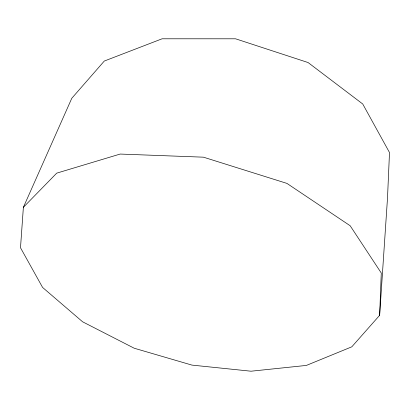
<?xml version="1.0" encoding="UTF-8"?>
<svg xmlns="http://www.w3.org/2000/svg" width="410" height="410" viewBox="0 0 410 410"><rect width="100%" height="100%" fill="white"/><g stroke="black" fill="none" stroke-linecap="round" stroke-linejoin="round"><path stroke-width="0.61" d="M379.639 315.326L381.279 273.029L350.171 225.751L286.933 183.398L203.442 157.179L120.181 154.058L56.713 173.143L23.38 207.296L20.5 247.753L42.589 287.441L82.625 321.809L134.208 348.228L191.952 365.1L251.033 371.209L306.372 365.423L351.811 346.819L379.639 315.326L387.506 197.989L389.5 152.53L362.732 103.991L308.089 62.545L235.565 38.801L162.104 38.791L104.294 61.049L71.796 98.262L23.38 207.296"/></g></svg>
